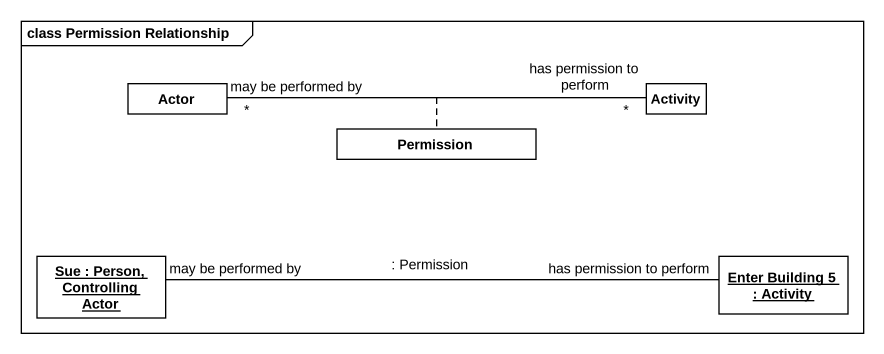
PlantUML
@startuml
mainframe class Permission Relationship
hide circle
hide empty members
class "Actor" as Actor_
class Activity
class Permission
object "Sue : Person, Controlling Actor" as Sue
object "Enter Building 5 : Activity" as Enter_Building_5
Actor_ "may be performed by\n*" -right- "has permission to perform\n*" Activity
(Actor_, Activity) .. Permission
Sue -right- Enter_Building_5 : : Permission\nmay be performed by\nhas permission to perform
@enduml
